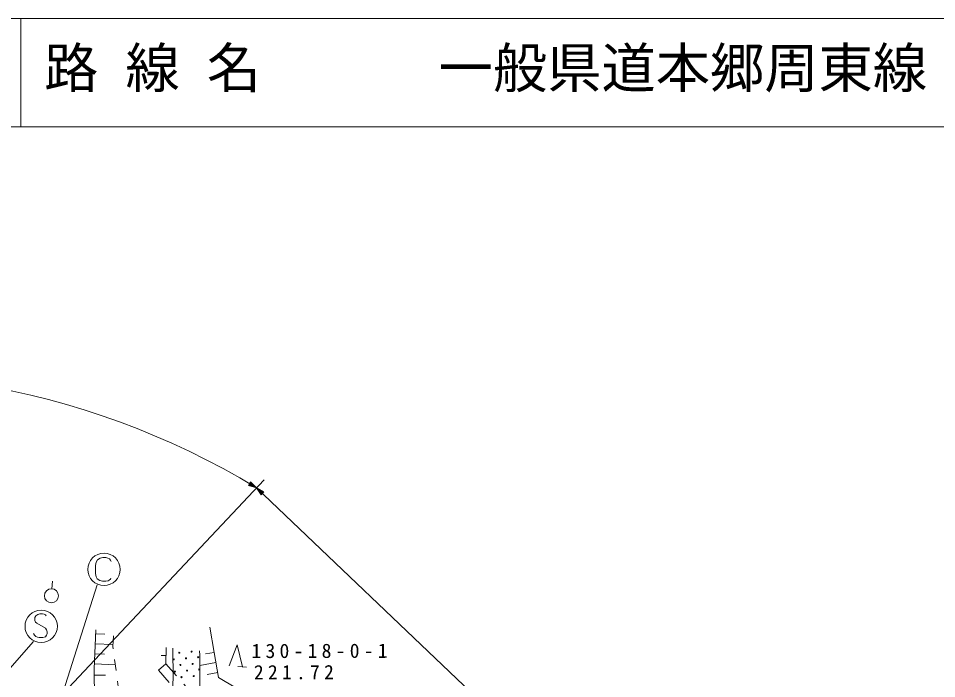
# Model space of a CAD drawing. Units: millimetres, scale not verified. Extents: x 40000 to 680000, y 20000 to 380000.
# Drawn here: x 178010 to 262614, y 319158 to 380000 of the extents above; entities that cross this region are included whole.
import ezdxf
from ezdxf.enums import TextEntityAlignment as Align

# ---------------------------------------------------------------- set-up
doc = ezdxf.new("R2010")
doc.units = ezdxf.units.MM
doc.header["$LTSCALE"] = 1000
doc.linetypes.add('USER2', pattern=[2.5, 1.5, -1])
doc.linetypes.add('USER7', pattern=[2, 1, -1])
for name, color, linetype, lineweight in [('S-BGD', 7, 'Continuous', 13), ('S-BGD-HTXT', 6, 'Continuous', 13), ('S-BMK', 5, 'Continuous', 13), ('S-TTL', 2, 'Continuous', 13), ('S-TTL-FRAM', 2, 'Continuous', 13)]:
    doc.layers.add(name, color=color, linetype=linetype, lineweight=lineweight)
doc.styles.add('ＭＳ ゴシック', font='')
doc.styles.get('ＭＳ ゴシック').set_extended_font_data('MS Gothic')

msp = doc.modelspace()

# ---------------------------------------------------------------- linework, layer by layer
at = {"layer": 'S-BGD'}
for p, q in [((199403, 337282), (199217, 336956)), ((199217, 336956), (199961, 336747)), ((199247, 336971), (199405, 337248)), ((199894, 336785), (199247, 336971)), ((199286, 336982), (199416, 337209)), ((199828, 336823), (199286, 336982)), ((199324, 336992), (199426, 337171)), ((199763, 336860), (199324, 336992)), ((199362, 337002), (199437, 337133)), ((199696, 336898), (199362, 337002)), ((199401, 337013), (199447, 337094)), ((199631, 336936), (199401, 337013)), ((199961, 336747), (199403, 337282)), ((199405, 337248), (199893, 336786)), ((199416, 337209), (199828, 336823)), ((199426, 337171), (199763, 336860)), ((199437, 337133), (199696, 336898)), ((199439, 337023), (199458, 337056)), ((199564, 336974), (199439, 337023)), ((199447, 337094), (199631, 336936)), ((199448, 337040), (199564, 336974)), ((199458, 337056), (199564, 336974)), ((199961, 336747), (200375, 336094)), ((200633, 336365), (199961, 336747)), ((200017, 336694), (200600, 336358)), ((200381, 336127), (200018, 336692)), ((200072, 336641), (200561, 336357)), ((200380, 336167), (200072, 336641)), ((200127, 336589), (200521, 336356)), ((200379, 336206), (200127, 336589)), ((200182, 336536), (200481, 336355)), ((200378, 336246), (200182, 336536)), ((200237, 336484), (200441, 336354)), ((200377, 336286), (200237, 336484)), ((200389, 336339), (200292, 336431)), ((200292, 336431), (200402, 336353)), ((200376, 336326), (200292, 336431)), ((200375, 336094), (200633, 336365)), ((200402, 336353), (200376, 336326)), ((200441, 336354), (200377, 336286)), ((200481, 336355), (200378, 336246)), ((200521, 336356), (200379, 336206)), ((200561, 336357), (200380, 336167)), ((200600, 336358), (200381, 336127)), ((185316, 330102), (185174, 329892)), ((185556, 330267), (185316, 330102)), ((185789, 330312), (185556, 330267)), ((186081, 330312), (185789, 330312)), ((186254, 330267), (186081, 330312)), ((186396, 330184), (186254, 330267)), ((186501, 330079), (186396, 330184)), ((186561, 329937), (186501, 330079)), ((185174, 329892), (185114, 329592)), ((185114, 329592), (185114, 328857)), ((185114, 328857), (185174, 328542)), ((185174, 328542), (185286, 328354)), ((185286, 328354), (185504, 328197)), ((186389, 328227), (186494, 328324)), ((186494, 328324), (186539, 328429)), ((185286, 327788), (180721, 313491)), ((181099, 327447), (181145, 328141)), ((185504, 328197), (185774, 328137)), ((185774, 328137), (186059, 328137)), ((186059, 328137), (186276, 328159)), ((186276, 328159), (186389, 328227)), ((179634, 324954), (179537, 324789)), ((179799, 325066), (179634, 324954)), ((179994, 325119), (179799, 325066)), ((180227, 325119), (179994, 325119)), ((180384, 325089), (180227, 325119)), ((180497, 325036), (180384, 325089)), ((180579, 324946), (180497, 325036)), ((179537, 324789), (179529, 324616)), ((179529, 324616), (179537, 324504)), ((179537, 324504), (179597, 324354)), ((179597, 324354), (179702, 324271)), ((179702, 324271), (180519, 323799)), ((179507, 323154), (179402, 323326)), ((180519, 323799), (180609, 323664)), ((180654, 323296), (180602, 323154)), ((180609, 323664), (180669, 323476)), ((180669, 323476), (180654, 323296)), ((184997, 320054), (185156, 323649)), ((185140, 323284), (185967, 323247)), ((195638, 323894), (196048, 321573)), ((179416, 322565), (174091, 316549)), ((179627, 323041), (179507, 323154)), ((179769, 322974), (179627, 323041)), ((179919, 322951), (179769, 322974)), ((180264, 322951), (179919, 322951)), ((180497, 323019), (180264, 322951)), ((180602, 323154), (180497, 323019)), ((185099, 322361), (186724, 322289)), ((191624, 322018), (191606, 320535)), ((192238, 321956), (192283, 319170)), ((194730, 321310), (194694, 321709)), ((196048, 321573), (195256, 321433)), ((196048, 321573), (196459, 319251)), ((197433, 320327), (198173, 322277)), ((198173, 322277), (198650, 320246)), ((185058, 321438), (185936, 321399)), ((191615, 321276), (191171, 321282)), ((194746, 316840), (194730, 321310)), ((185018, 316643), (184997, 320054)), ((185018, 320515), (186939, 320430)), ((190926, 319944), (191606, 320535)), ((196213, 320644), (194733, 320383)), ((198236, 320273), (199034, 320220)), ((185001, 319485), (186033, 319492)), ((192283, 319170), (191950, 314392)), ((196377, 319716), (195393, 319542)), ((196459, 319251), (199989, 317175))]:
    msp.add_line(p, q, dxfattribs=at)
at = {"layer": 'S-BGD', "linetype": 'USER7'}
for p, q in [((186711, 322113), (186802, 323311)), ((187276, 317937), (186711, 322113))]:
    msp.add_line(p, q, dxfattribs=at)
at = {"layer": 'S-BGD', "linetype": 'USER2'}
for p, q in [((190926, 319944), (195376, 314826)), ((191606, 320535), (196056, 315417))]:
    msp.add_line(p, q, dxfattribs=at)
at = {"layer": 'S-BGD'}
for centre, radius in [((185901, 329224), 1492), ((181055, 326794), 645), ((180114, 323979), 1492), ((192839, 321543), 49.7), ((193966, 321644), 49.7), ((192325, 320930), 49.7), ((193452, 321030), 49.7), ((194579, 321130), 49.7), ((192426, 319803), 49.7), ((192939, 320417), 49.7), ((193553, 319903), 49.7), ((194066, 320517), 49.7), ((194679, 320003), 49.7), ((193039, 319290), 49.7), ((194166, 319390), 49.7)]:
    msp.add_circle(centre, radius, dxfattribs=at)
at = {"layer": 'S-BGD-HTXT'}
for p, q in [((179360, 314870), (200651, 337471)), ((199961, 336747), (251545, 287588))]:
    msp.add_line(p, q, dxfattribs=at)
msp.add_arc((162320, 274502), 72740, 58.83759, 144.60464, dxfattribs=at)
at = {"layer": 'S-TTL'}
for p, q in [((680000, 380000), (40000, 380000)), ((178250, 380000), (178250, 370000)), ((40000, 370000), (680000, 370000))]:
    msp.add_line(p, q, dxfattribs=at)

# ---------------------------------------------------------------- texts
at = {"layer": 'S-BMK', "char_height": 1320, "attachment_point": 7, "rotation": 0.1, "style": 'ＭＳ ゴシック'}
for s, insert in [('\\T1.44;130-18-0-1', (199490, 321032)), ('\\T1.44;221.72', (199716, 319070))]:
    msp.add_mtext(s, dxfattribs=dict(at, insert=insert))
at = {"layer": 'S-TTL-FRAM', "style": 'ＭＳ ゴシック'}
for s, p in [('路 線 名', (180380, 372500)), ('一般県道本郷周東線', (216734, 372500))]:
    msp.add_text(s, height=3666, dxfattribs=at).set_placement(p, align=Align.BOTTOM_LEFT)

doc.saveas('drawing.dxf')
